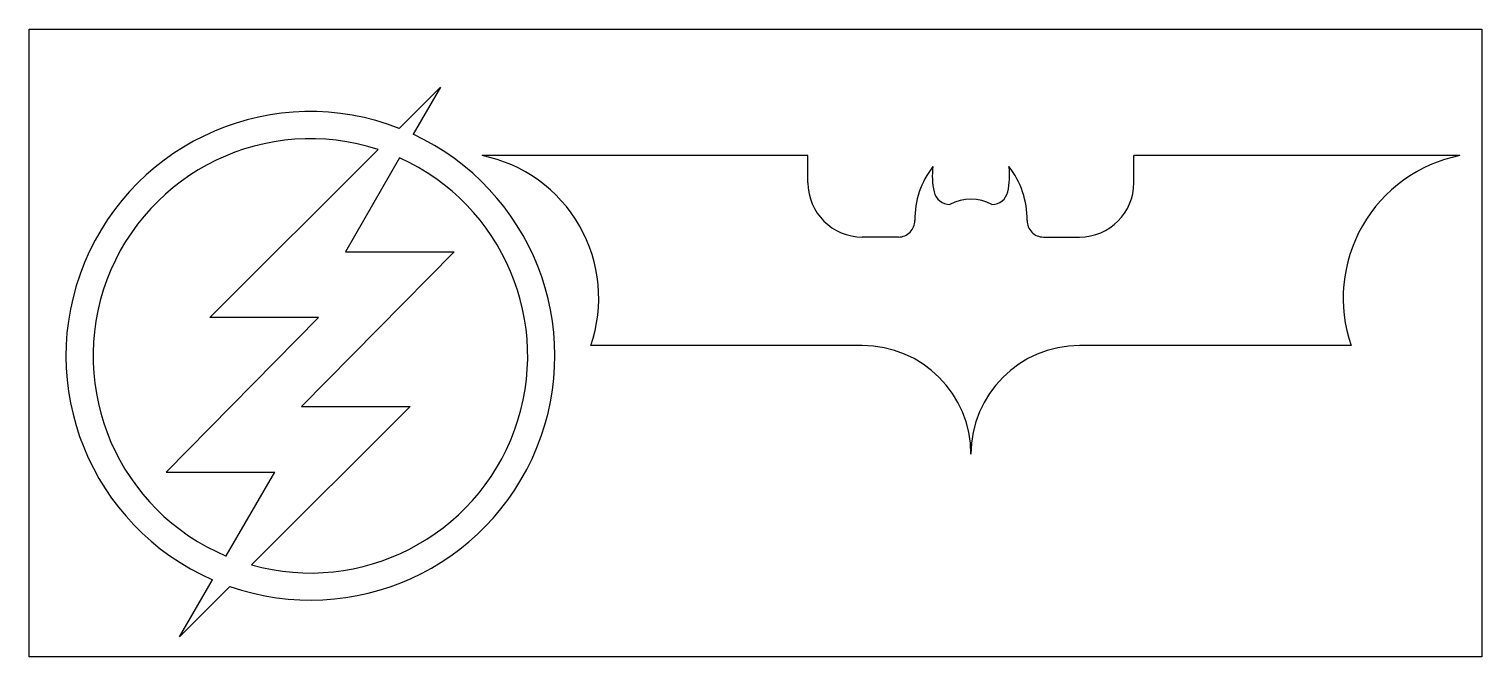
# Model space of a CAD drawing. Header units: millimetres. Extents: x 3221 to 3488, y 1718 to 1834.
import ezdxf

# ---------------------------------------------------------------- set-up
doc = ezdxf.new("R2010")
doc.units = ezdxf.units.MM

msp = doc.modelspace()

# ---------------------------------------------------------------- linework, layer by layer
for p, q in [((3289.01, 1815.46), (3296.58, 1823.03)), ((3296.58, 1823.03), (3291.58, 1814.37)), ((3254.15, 1780.6), (3285.11, 1811.55)), ((3289.07, 1810.02), (3279.08, 1792.71)), ((3364.25, 1810.44), (3304.25, 1810.44)), ((3364.25, 1805.44), (3364.25, 1810.44)), ((3484.25, 1810.44), (3424.25, 1810.44)), ((3424.25, 1805.44), (3424.25, 1810.44)), ((3380.92, 1795.44), (3374.25, 1795.44)), ((3407.58, 1795.44), (3414.25, 1795.44)), ((3299.08, 1792.71), (3271, 1764.23)), ((3279.08, 1792.71), (3299.08, 1792.71)), ((3274.15, 1780.6), (3246.07, 1752.11)), ((3274.15, 1780.6), (3254.15, 1780.6)), ((3374.25, 1775.44), (3324.25, 1775.44)), ((3464.25, 1775.44), (3414.25, 1775.44)), ((3261.81, 1735.04), (3291, 1764.23)), ((3271, 1764.23), (3291, 1764.23)), ((3394.25, 1755.44), (3394.25, 1755.44)), ((3394.25, 1755.44), (3394.25, 1755.44)), ((3246.07, 1752.11), (3266.07, 1752.11)), ((3257.15, 1736.67), (3266.07, 1752.11)), ((3248.57, 1721.8), (3254.64, 1732.3)), ((3248.57, 1721.8), (3257.83, 1731.05))]:
    msp.add_line(p, q)
msp.add_lwpolyline([(3220.85, 1833.76), (3488.32, 1833.76), (3488.32, 1718.07), (3220.85, 1718.07)], close=True)
for centre, radius, start, end in [((3272.64, 1773.54), 45, 68.6677, 246.4131), ((3272.64, 1773.54), 40, 71.8471, 247.2187), ((3272.64, 1773.54), 45, 250.7759, 65.1164), ((3272.64, 1773.54), 40, 254.2886, 65.758), ((3298.94, 1784.19), 26.78, 340.9308, 78.559), ((3399.83, 1798.69), 15.92, 142.2302, 180.7572), ((3400, 1806.69), 12.87, 172.1847, 193.1778), ((3388.5, 1806.69), 12.87, 346.8222, 7.8153), ((3388.67, 1798.69), 15.92, 359.2428, 37.7698), ((3489.56, 1784.19), 26.78, 101.441, 199.0692), ((3374.25, 1805.44), 10, 180, 270), ((3390.39, 1804.44), 3, 193.1778, 270), ((3398.11, 1804.44), 3, 270, 346.8222), ((3414.25, 1805.44), 10, 270, 360), ((3394.25, 1794.49), 7.95, 60.9491, 119.0509), ((3380.92, 1798.44), 3, 270, 0.7572), ((3407.58, 1798.44), 3, 179.2428, 270), ((3374.25, 1755.44), 20, 0, 90), ((3414.25, 1755.44), 20, 90, 180)]:
    msp.add_arc(centre, radius, start, end)

doc.saveas('drawing.dxf')
